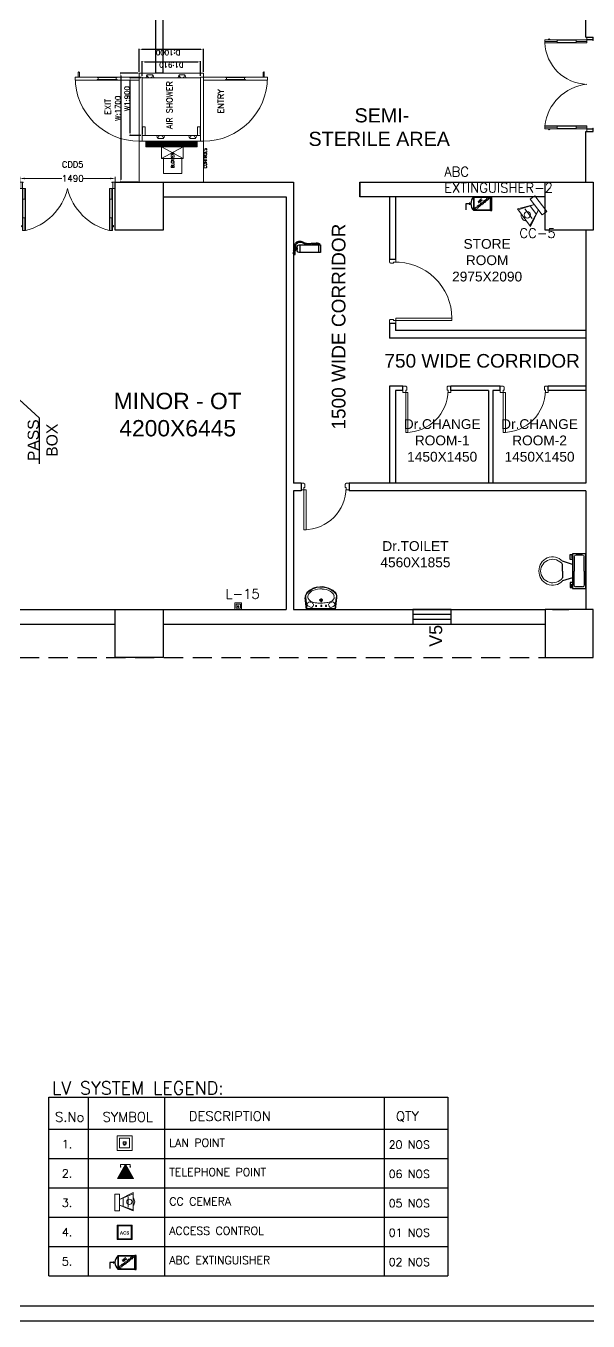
# Model space of a CAD drawing. Header units: millimetres. Extents: x 3552052 to 4144896, y -707811 to -630695.
# Drawn here: x 3821061 to 3829837, y -666235 to -646004 of the extents above; entities that cross this region are included whole.
import ezdxf
from ezdxf.enums import TextEntityAlignment as Align

# ---------------------------------------------------------------- set-up
doc = ezdxf.new("R2010")
doc.units = ezdxf.units.MM
doc.header["$LTSCALE"] = 6
doc.header["$MEASUREMENT"] = 0
doc.linetypes.add('ACAD_ISO04W100', pattern=[30, 24, -3, 0, -3])
doc.linetypes.add('HIDDEN', pattern=[0.375, 0.25, -0.125])
doc.layers.get('0').update_dxf_attribs({"linetype": 'CONTINUOUS', "lineweight": 0})
doc.layers.get('Defpoints').update_dxf_attribs({"linetype": 'CONTINUOUS', "lineweight": 0})
for name, color, linetype, lineweight in [('1200 Door', 144, 'CONTINUOUS', 0), ('AIR SHOWER', 7, 'CONTINUOUS', 0), ('axes', 40, 'ACAD_ISO04W100', 0), ('Chajja', 7, 'CONTINUOUS', 0), ('COL', 5, 'CONTINUOUS', 0), ('DIM', 7, 'CONTINUOUS', 0), ('DOOR', 44, 'CONTINUOUS', 0), ('Double Leaf Door', 4, 'CONTINUOUS', 0), ('ELE-LIGHTING WIRRING', 7, 'CONTINUOUS', 0), ('ELE-TEL POINT', 4, 'CONTINUOUS', 0), ('ELE.LAN POINT', 3, 'CONTINUOUS', 0), ('FA-FIRE TEXT', 7, 'CONTINUOUS', 0), ('JOINERY', 7, 'CONTINUOUS', 0), ('LV-ACS', 30, 'CONTINUOUS', 0), ('LV.CC CEMARA', 66, 'CONTINUOUS', 0), ('WALL', 8, 'CONTINUOUS', 0), ('WIN', 151, 'CONTINUOUS', 0), ('Window', 161, 'CONTINUOUS', 0)]:
    doc.layers.add(name, color=color, linetype=linetype, lineweight=lineweight)
doc.layers.add('dwgmodels.com', color=250, linetype='CONTINUOUS')
doc.layers.add('FIRE EXTINGUISHER', color=7, linetype='CONTINUOUS')
doc.styles.add('ARIAL', font='arial.ttf')
doc.styles.add('ROMANS', font='romans.shx')
doc.styles.get("Standard").update_dxf_attribs({"font": 'SIMPLEX'})
doc.dimstyles.new('AEPL1', dxfattribs={"dimtxt": 100, "dimasz": 75, "dimexe": 25, "dimexo": 50, "dimtad": 0, "dimdec": 0, "dimtxsty": 'ROMANS', "dimcen": 2.5, "dimclrd": 7, "dimclre": 7, "dimclrt": 7, "dimadec": 0, "dimazin": 0, "dimtfac": 1, "dimtdec": 0, "dimtmove": 0, "dimatfit": 3, "dimfxl": 1, "dimlwd": 0, "dimlwe": 0, "dimarcsym": 0})
doc.dimstyles.new('BIGDFD', dxfattribs={"dimtxt": 8, "dimasz": 4, "dimexe": 1, "dimexo": 2, "dimtad": 1, "dimlfac": 10, "dimtxsty": 'Standard', "dimcen": 2.5, "dimclrd": 5, "dimclre": 3, "dimclrt": 1, "dimadec": 0, "dimazin": 0, "dimtfac": 1, "dimtmove": 0, "dimatfit": 3, "dimfxl": 1, "dimarcsym": 0})
doc.dimstyles.new('BIGDFD$0', dxfattribs={"dimtxt": 8, "dimasz": 4, "dimexe": 1, "dimexo": 2, "dimtad": 1, "dimlfac": 10, "dimtxsty": 'Standard', "dimcen": 2.5, "dimclrd": 5, "dimclre": 3, "dimclrt": 1, "dimadec": 0, "dimazin": 0, "dimtfac": 1, "dimtmove": 0, "dimatfit": 3, "dimfxl": 1, "dimarcsym": 0})
doc.dimstyles.new('TEXT', dxfattribs={"dimscale": 0, "dimtxt": 500, "dimasz": 100, "dimexe": 75, "dimexo": 100, "dimgap": 50, "dimtad": 0, "dimdec": 0, "dimzin": 0, "dimdsep": 46, "dimtxsty": 'ARIAL', "dimblk": 'OBLIQUE', "dimcen": 0.09, "dimdle": 100, "dimclrd": 256, "dimclre": 256, "dimclrt": 6, "dimadec": 0, "dimazin": 0, "dimtfac": 1, "dimtdec": 0, "dimtofl": 0, "dimtmove": 2, "dimatfit": 3, "dimfxl": 1, "dimfrac": 2, "dimtolj": 1, "dimtzin": 0, "dimarcsym": 0})

# ---------------------------------------------------------------- blocks, each defined once
blk = doc.blocks.new('_Oblique')
at = {"color": 0, "linetype": 'ByBlock', "lineweight": -2}
blk.add_line((-0.5, -0.5), (0.5, 0.5), dxfattribs=at)
blk = doc.blocks.new('750')
at = {"layer": 'DOOR'}
for p, q in [((-50, 705), (-47.5, 705)), ((-35, 690), (-35, 692.5)), ((-50, 45), (-47.5, 45)), ((-35, 60), (-35, 57.5)), ((50, 45), (50, 80)), ((50, 80), (675, 80)), ((50, 45), (675, 45)), ((675, 45), (675, 80))]:
    blk.add_line(p, q, dxfattribs=at)
for points in [[(15, 690), (15, 705), (50, 705), (50, 750), (-50, 750), (-50, 705)], [(-35, 690), (15, 690)], [(15, 60), (15, 45), (50, 45), (50, 0), (-50, 0), (-50, 45)], [(-35, 60), (15, 60)]]:
    blk.add_lwpolyline(points, dxfattribs=at)
for centre, start, end in [((-35, 705), 180, 270), ((-35, 45), 90, 180)]:
    blk.add_arc(centre, 12.5, start, end, dxfattribs=at)
at = {"layer": 'DOOR', "color": 145}
blk.add_arc((15, 45), 660, 0, 90, dxfattribs=at)
blk = doc.blocks.new('*D878')
at = {"layer": 'Defpoints', "color": 0, "linetype": 'ByBlock', "transparency": 16777216}
for p in [(3913089, -691291), (3914579, -691119), (3914579, -691291)]:
    blk.add_point(p, dxfattribs=at)
at = {"layer": 'DIM', "color": 7, "linetype": 'ByBlock', "lineweight": 0, "transparency": 16777216}
for p, q in [((3913089, -691241), (3913089, -691094)), ((3914579, -691241), (3914579, -691094)), ((3913164, -691119), (3913746, -691119)), ((3914504, -691119), (3914085, -691119))]:
    blk.add_line(p, q, dxfattribs=at)
at = {"layer": 'DIM', "color": 7, "linetype": 'ByBlock', "transparency": 16777216}
for points in [[(3913164, -691107), (3913164, -691132), (3913089, -691119)], [(3914504, -691107), (3914504, -691132), (3914579, -691119)]]:
    blk.add_solid(points, dxfattribs=at)
at = {"layer": 'DIM', "color": 7, "linetype": 'ByBlock', "lineweight": -3, "transparency": 16777216, "insert": (3913916, -691119), "char_height": 100, "attachment_point": 5, "style": 'ROMANS'}
blk.add_mtext('1490', dxfattribs=at)
blk = doc.blocks.new('1500x2100x100 DD')
at = {"layer": 'Double Leaf Door'}
for points in [[(49, 264), (54, 264), (54, 560), (49, 560)], [(93, 560), (88, 560), (88, 264), (93, 264)], [(1407, 560), (1412, 560), (1412, 264), (1407, 264)], [(1451, 264), (1446, 264), (1446, 560), (1451, 560)]]:
    blk.add_hatch(color=6, dxfattribs=at).paths.add_polyline_path(points)
at = {"layer": 'Double Leaf Door', "color": 8}
for p, q in [((35, 697), (35, 679)), ((49, 699), (37, 699)), ((37, 677), (49, 677)), ((49, 100), (49, 754)), ((49, 754), (93, 754)), ((49, 699), (49, 677)), ((71, 560), (71, 754)), ((93, 754), (93, 100)), ((1451, 754), (1407, 754)), ((1407, 754), (1407, 100)), ((1429, 560), (1429, 754)), ((1451, 100), (1451, 754)), ((1451, 699), (1463, 699)), ((1451, 699), (1451, 677)), ((1463, 677), (1451, 677)), ((1465, 697), (1465, 679)), ((71, 100), (71, 264)), ((1429, 100), (1429, 264)), ((5, 100), (5, 0)), ((45, 100), (5, 100)), ((5, 0), (45, 0)), ((7, 98), (7, 2)), ((43, 98), (7, 98)), ((7, 2), (45, 2)), ((43, 3), (43, 98)), ((55, 3), (43, 3)), ((45, 5), (45, 100)), ((57, 5), (45, 5)), ((45, 2), (55, 2)), ((45, 0), (57, 0)), ((93, 100), (49, 100)), ((55, 2), (55, 3)), ((57, 0), (57, 5)), ((1407, 100), (1451, 100)), ((1443, 0), (1443, 5)), ((1443, 5), (1455, 5)), ((1455, 0), (1443, 0)), ((1445, 2), (1445, 3)), ((1445, 3), (1457, 3)), ((1455, 2), (1445, 2)), ((1455, 5), (1455, 100)), ((1455, 100), (1495, 100)), ((1493, 2), (1455, 2)), ((1495, 0), (1455, 0)), ((1457, 3), (1457, 98)), ((1457, 98), (1493, 98)), ((1493, 98), (1493, 2)), ((1495, 100), (1495, 0))]:
    blk.add_line(p, q, dxfattribs=at)
at = {"layer": 'Double Leaf Door', "color": 6}
for p, q in [((93, 560), (49, 560)), ((49, 560), (49, 264)), ((54, 264), (54, 560)), ((88, 264), (88, 560)), ((93, 264), (93, 560)), ((1407, 264), (1407, 560)), ((1407, 560), (1451, 560)), ((1412, 264), (1412, 560)), ((1446, 264), (1446, 560)), ((1451, 560), (1451, 264)), ((49, 264), (93, 264)), ((1451, 264), (1407, 264))]:
    blk.add_line(p, q, dxfattribs=at)
at = {"layer": 'Double Leaf Door', "color": 6, "ltscale": 100}
for p, q in [((88, 560), (88, 264)), ((1412, 560), (1412, 264))]:
    blk.add_line(p, q, dxfattribs=at)
at = {"layer": 'Double Leaf Door', "color": 6}
for points in [[(49, 560), (49, 264), (54, 264), (54, 560), (49, 560)], [(93, 560), (93, 264), (88, 264), (88, 560), (93, 560)], [(1407, 560), (1407, 264), (1412, 264), (1412, 560), (1407, 560)], [(1451, 560), (1451, 264), (1446, 264), (1446, 560), (1451, 560)]]:
    blk.add_lwpolyline(points, dxfattribs=at)
at = {"layer": 'Double Leaf Door', "ltscale": 5000}
for points in [[(49, 560), (49, 264), (54, 264), (54, 560), (49, 560)], [(1451, 560), (1451, 264), (1446, 264), (1446, 560), (1451, 560)]]:
    blk.add_lwpolyline(points, dxfattribs=at)
at = {"layer": 'Double Leaf Door', "color": 8}
for centre, radius, start, end in [((35, 688), 3.72, 90, 270), ((37, 697), 1.98, 90, 180), ((37, 679), 1.98, 180, 270), ((-111, -108), 886, 13.5745, 76.6836), ((1611, -108), 886, 103.3164, 166.4255), ((1463, 697), 1.98, 0, 90), ((1463, 679), 1.98, 270, 0), ((1465, 688), 3.72, 270, 90)]:
    blk.add_arc(centre, radius, start, end, dxfattribs=at)
blk = doc.blocks.new('1800x80')
at = {"layer": 'Double Leaf Door'}
for points in [[(101770, -25418), (101775, -25418), (101775, -25121), (101770, -25121)], [(101814, -25121), (101809, -25121), (101809, -25418), (101814, -25418)], [(103113, -25121), (103118, -25121), (103118, -25418), (103113, -25418)], [(103157, -25418), (103152, -25418), (103152, -25121), (103157, -25121)]]:
    blk.add_hatch(color=6, dxfattribs=at).paths.add_polyline_path(points)
at = {"layer": 'Double Leaf Door', "color": 8}
for p, q in [((101756, -24985), (101756, -25003)), ((101770, -24983), (101758, -24983)), ((101758, -25005), (101770, -25005)), ((101770, -25582), (101770, -24928)), ((101770, -24928), (101814, -24928)), ((101770, -24983), (101770, -25005)), ((101792, -25121), (101792, -24928)), ((101814, -24928), (101814, -25582)), ((103157, -24928), (103113, -24928)), ((103113, -24928), (103113, -25582)), ((103135, -25121), (103135, -24928)), ((103157, -25582), (103157, -24928)), ((103157, -24983), (103169, -24983)), ((103157, -24983), (103157, -25005)), ((103169, -25005), (103157, -25005)), ((103171, -24985), (103171, -25003)), ((101792, -25582), (101792, -25418)), ((103135, -25582), (103135, -25418)), ((101726, -25582), (101726, -25682)), ((101766, -25582), (101726, -25582)), ((101726, -25682), (101766, -25682)), ((101728, -25584), (101728, -25680)), ((101764, -25584), (101728, -25584)), ((101728, -25680), (101766, -25680)), ((101764, -25679), (101764, -25584)), ((101776, -25679), (101764, -25679)), ((101766, -25677), (101766, -25582)), ((101778, -25677), (101766, -25677)), ((101766, -25680), (101776, -25680)), ((101766, -25682), (101778, -25682)), ((101814, -25582), (101770, -25582)), ((101776, -25680), (101776, -25679)), ((101778, -25682), (101778, -25677)), ((103113, -25582), (103157, -25582)), ((103149, -25682), (103149, -25677)), ((103149, -25677), (103161, -25677)), ((103161, -25682), (103149, -25682)), ((103151, -25680), (103151, -25679)), ((103151, -25679), (103163, -25679)), ((103161, -25680), (103151, -25680)), ((103161, -25677), (103161, -25582)), ((103161, -25582), (103201, -25582)), ((103199, -25680), (103161, -25680)), ((103201, -25682), (103161, -25682)), ((103163, -25679), (103163, -25584)), ((103163, -25584), (103199, -25584)), ((103199, -25584), (103199, -25680)), ((103201, -25582), (103201, -25682))]:
    blk.add_line(p, q, dxfattribs=at)
at = {"layer": 'Double Leaf Door', "color": 6}
for p, q in [((101814, -25121), (101770, -25121)), ((101770, -25121), (101770, -25418)), ((101775, -25418), (101775, -25121)), ((101809, -25418), (101809, -25121)), ((101814, -25418), (101814, -25121)), ((103113, -25418), (103113, -25121)), ((103113, -25121), (103157, -25121)), ((103118, -25418), (103118, -25121)), ((103152, -25418), (103152, -25121)), ((103157, -25121), (103157, -25418)), ((101770, -25418), (101814, -25418)), ((103157, -25418), (103113, -25418))]:
    blk.add_line(p, q, dxfattribs=at)
at = {"layer": 'Double Leaf Door', "color": 6, "ltscale": 100}
for p, q in [((101809, -25121), (101809, -25418)), ((103118, -25121), (103118, -25418))]:
    blk.add_line(p, q, dxfattribs=at)
at = {"layer": 'Double Leaf Door', "color": 6}
for points in [[(101770, -25121), (101770, -25418), (101775, -25418), (101775, -25121), (101770, -25121)], [(101814, -25121), (101814, -25418), (101809, -25418), (101809, -25121), (101814, -25121)], [(103113, -25121), (103113, -25418), (103118, -25418), (103118, -25121), (103113, -25121)], [(103157, -25121), (103157, -25418), (103152, -25418), (103152, -25121), (103157, -25121)]]:
    blk.add_lwpolyline(points, dxfattribs=at)
at = {"layer": 'Double Leaf Door', "ltscale": 5000}
for points in [[(101770, -25121), (101770, -25418), (101775, -25418), (101775, -25121), (101770, -25121)], [(103157, -25121), (103157, -25418), (103152, -25418), (103152, -25121), (103157, -25121)]]:
    blk.add_lwpolyline(points, dxfattribs=at)
at = {"layer": 'Double Leaf Door', "color": 8}
for centre, radius, start, end in [((101756, -24994), 3.72, 90, 270), ((101758, -24985), 1.98, 90, 180), ((101758, -25003), 1.98, 180, 270), ((101732, -25659), 736, 6.0142, 83.5863), ((103143, -25607), 680, 92.5046, 177.8949), ((103169, -24985), 1.98, 0, 90), ((103169, -25003), 1.98, 270, 0), ((103171, -24994), 3.72, 270, 90)]:
    blk.add_arc(centre, radius, start, end, dxfattribs=at)
blk = doc.blocks.new('*D19')
at = {"color": 3, "lineweight": -2, "transparency": 16777216}
for p, q in [((72.8, 197.7), (72.8, 215.6)), ((162.8, 197.7), (162.8, 215.6))]:
    blk.add_line(p, q, dxfattribs=at)
at = {"color": 5, "lineweight": -2, "transparency": 16777216}
blk.add_line((76.8, 214.6), (158.8, 214.6), dxfattribs=at)
at = {"color": 5, "transparency": 16777216}
for points in [[(76.8, 215.3), (76.8, 214), (72.8, 214.6)], [(158.8, 214), (158.8, 215.3), (162.8, 214.6)]]:
    blk.add_solid(points, dxfattribs=at)
at = {"layer": 'Defpoints', "color": 0, "transparency": 16777216}
for p in [(162.8, 214.6), (72.8, 195.7), (162.8, 195.7)]:
    blk.add_point(p, dxfattribs=at)
at = {"color": 1, "transparency": 16777216, "insert": (130.4, 219.4), "char_height": 8, "attachment_point": 5}
blk.add_mtext('W1:900', dxfattribs=at)
blk = doc.blocks.new('*D20')
at = {"color": 3, "lineweight": -2, "transparency": 16777216}
for p, q in [((0, 202.2), (0, 230.1)), ((170, 202.2), (170, 230.1))]:
    blk.add_line(p, q, dxfattribs=at)
at = {"color": 5, "lineweight": -2, "transparency": 16777216}
blk.add_line((166, 229.1), (4, 229.1), dxfattribs=at)
at = {"color": 5, "transparency": 16777216}
for points in [[(4, 229.7), (4, 228.4), (0, 229.1)], [(166, 228.4), (166, 229.7), (170, 229.1)]]:
    blk.add_solid(points, dxfattribs=at)
at = {"layer": 'Defpoints', "color": 0, "transparency": 16777216}
for p in [(0, 229.1), (0, 200.2), (170, 200.2)]:
    blk.add_point(p, dxfattribs=at)
at = {"color": 1, "transparency": 16777216, "insert": (115.3, 233.8), "char_height": 8, "attachment_point": 5}
blk.add_mtext('W:1700', dxfattribs=at)
blk = doc.blocks.new('nolllw new')
for p, q in [((-139, 14), (-138, 15)), ((-124, 16), (-137, 16)), ((-123, 15), (-107, -15)), ((-113, 14), (-3, 14)), ((8, 15), (-8, -15)), ((9, 16), (22, 16)), ((23, 14), (23, 16)), ((23, 14), (23, 15)), ((-100, -16), (-106, -16)), ((-15, -16), (-9, -16))]:
    blk.add_line(p, q)
at = {"color": 19}
for p, q in [((-124, 16), (-58, 16)), ((9, 16), (-58, 16)), ((-100, -34), (-15, -34))]:
    blk.add_line(p, q, dxfattribs=at)
at = {"color": 1}
for p, q in [((-75, 15), (-75, 11)), ((-41, 15), (-41, 11)), ((-100, -27), (-100, -34)), ((-15, -27), (-15, -34))]:
    blk.add_line(p, q, dxfattribs=at)
at = {"color": 3}
for p, q in [((-113, -5), (-113, -13)), ((-110, -16), (-110, -16)), ((-109, -17), (-101, -34)), ((-100, -34), (-100, -34)), ((-15, -34), (-15, -34)), ((-7, -17), (-14, -34)), ((-6, -16), (-5, -16)), ((-2, -5), (-2, -13))]:
    blk.add_line(p, q, dxfattribs=at)
for centre, radius, start, end in [((-137, 15), 1, 90, 159.381), ((-124, 15), 1, 27.8597, 90), ((9, 15), 1, 90, 152.1403), ((22, 15), 1, 20.619, 90), ((-106, -15), 1, 207.8597, 270), ((-100, -15), 1, 270, 343.3261), ((-61, -27), 40.2, 161.5212, 163.3261), ((-54, -27), 40.2, 16.6739, 18.4788), ((-15, -15), 1, 196.6739, 270), ((-9, -15), 1, 270, 332.1403)]:
    blk.add_arc(centre, radius, start, end)
at = {"color": 1}
for centre, radius, start, end in [((-61, -27), 39.2, 111.5891, 180), ((-74, 15), 0.396, 106.6984, 167.5275), ((-76, 11), 1, 291.5891, 0), ((-41, 15), 0.396, 12.4725, 73.3016), ((-40, 11), 1, 180, 248.4109), ((-54, -27), 39.2, 0, 68.4109)]:
    blk.add_arc(centre, radius, start, end, dxfattribs=at)
at = {"color": 3}
for centre, radius, start, end in [((-110, -13), 3, 180, 270), ((-110, -17), 1, 24.7129, 90), ((-100, -34), 0.5, 204.7129, 270), ((-15, -34), 0.5, 270, 335.2871), ((-6, -17), 1, 90, 155.2871), ((-5, -13), 3, 270, 0)]:
    blk.add_arc(centre, radius, start, end, dxfattribs=at)
blk = doc.blocks.new('*D22')
at = {"layer": 'AIR SHOWER', "color": 3, "lineweight": -2, "transparency": 16777216}
for p, q in [((172, 200.2), (208, 200.2)), ((172, 100.2), (208, 100.2))]:
    blk.add_line(p, q, dxfattribs=at)
at = {"layer": 'AIR SHOWER', "color": 5, "lineweight": -2, "transparency": 16777216}
blk.add_line((207, 104.2), (207, 196.2), dxfattribs=at)
at = {"layer": 'AIR SHOWER', "color": 5, "transparency": 16777216}
for points in [[(207.7, 196.2), (206.4, 196.2), (207, 200.2)], [(206.4, 104.2), (207.7, 104.2), (207, 100.2)]]:
    blk.add_solid(points, dxfattribs=at)
at = {"layer": 'Defpoints', "color": 0, "transparency": 16777216}
for p in [(170, 200.2), (207, 200.2), (170, 100.2)]:
    blk.add_point(p, dxfattribs=at)
at = {"layer": 'AIR SHOWER', "color": 1, "transparency": 16777216, "insert": (202.3, 155.3), "char_height": 8, "attachment_point": 5, "rotation": 90}
blk.add_mtext('D:1000', dxfattribs=at)
blk = doc.blocks.new('*D23')
at = {"layer": 'AIR SHOWER', "color": 3, "lineweight": -2, "transparency": 16777216}
for p, q in [((166, 195.7), (188.8, 195.7)), ((166, 104.7), (188.8, 104.7))]:
    blk.add_line(p, q, dxfattribs=at)
at = {"layer": 'AIR SHOWER', "color": 5, "lineweight": -2, "transparency": 16777216}
blk.add_line((187.8, 191.7), (187.8, 108.7), dxfattribs=at)
at = {"layer": 'AIR SHOWER', "color": 5, "transparency": 16777216}
for points in [[(188.5, 191.7), (187.2, 191.7), (187.8, 195.7)], [(187.2, 108.7), (188.5, 108.7), (187.8, 104.7)]]:
    blk.add_solid(points, dxfattribs=at)
at = {"layer": 'Defpoints', "color": 0, "transparency": 16777216}
for p in [(164, 195.7), (164, 104.7), (187.8, 104.7)]:
    blk.add_point(p, dxfattribs=at)
at = {"layer": 'AIR SHOWER', "color": 1, "transparency": 16777216, "insert": (183.1, 150.2), "char_height": 8, "attachment_point": 5, "rotation": 90}
blk.add_mtext('D1:910', dxfattribs=at)
blk = doc.blocks.new('A$C19B8274B')
at = {"layer": 'DOOR'}
for p, q in [((-45, 925), (-80, 925)), ((-80, 50), (-80, 925)), ((-45, 50), (-45, 925)), ((-45, 50), (-80, 50)), ((-955, -50), (-955, -47.5)), ((-940, -35), (-942.5, -35)), ((-60, -35), (-57.5, -35)), ((-45, -50), (-45, -47.5))]:
    blk.add_line(p, q, dxfattribs=at)
for points in [[(-940, 15), (-955, 15), (-955, 50), (-1000, 50), (-1000, -50), (-955, -50)], [(-940, -35), (-940, 15)], [(-60, 15), (-45, 15), (-45, 50), (0, 50), (0, -50), (-45, -50)], [(-60, -35), (-60, 15)]]:
    blk.add_lwpolyline(points, dxfattribs=at)
at = {"layer": 'DOOR', "color": 145}
blk.add_arc((-80, 50), 875, 90, 182.29244, dxfattribs=at)
at = {"layer": 'DOOR'}
for centre, start, end in [((-955, -35), 270, 0), ((-45, -35), 180, 270)]:
    blk.add_arc(centre, 12.5, start, end, dxfattribs=at)
blk = doc.blocks.new('rhej')
at = {"color": 8, "lineweight": 25}
for p, q in [((272, 189), (272, 266)), ((272, 266), (298, 266)), ((298, 266), (298, 215)), ((298, 215), (310, 215)), ((310, 279), (310, -264)), ((517, 279), (310, 279)), ((336, 228), (336, 8)), ((466, 254), (362, 254)), ((491, 8), (491, 228)), ((517, 8), (517, 279)), ((310, 111), (155, 163)), ((155, 8), (155, 111)), ((155, 8), (155, -96)), ((310, 189), (272, 189)), ((336, -212), (336, 8)), ((491, 8), (491, -212)), ((517, -264), (517, 8)), ((310, -96), (155, -147)), ((272, -173), (272, -251)), ((310, -173), (272, -173)), ((298, -251), (298, -199)), ((298, -199), (310, -199)), ((272, -251), (298, -251)), ((310, -264), (517, -264)), ((466, -238), (362, -238))]:
    blk.add_line(p, q, dxfattribs=at)
at = {"color": 8, "extrusion": (0, 0, -1)}
for centre, major_axis, start_param, end_param in [((0, 16), (151, -151), 2.319632, 4.738539), ((1, 2), (-134, -134), 0.814663, 3.31238), ((359, 231), (-16.2, -16.2), 0.643501, 2.498091), ((469, 231), (16.2, -16.2), 3.785094, 5.639684), ((0, 0), (-151, -151), 4.686239, 7.105146), ((1, 13), (-134, -134), 4.541602, 7.039318), ((359, -215), (-16.2, -16.2), -0.927295, 0.927295), ((469, -215), (16.2, -16.2), 5.35589, 7.21048)]:
    blk.add_ellipse(centre, major_axis=major_axis, ratio=1, start_param=start_param, end_param=end_param, dxfattribs=at)
blk = doc.blocks.new('u46')
at = {"color": 8, "lineweight": 25}
for p, q in [((-10, 228), (175, 249)), ((-10, 220), (181, 242)), ((-1, -209), (1, 209)), ((57, 81), (29, 81)), ((62, 2), (29, 2)), ((44, 93), (44, 67)), ((44, 14), (44, -13)), ((163, 3), (102, 3)), ((133, -27), (133, 33)), ((62, -73), (29, -73)), ((44, -61), (44, -87)), ((-10, -216), (181, -238)), ((-10, -224), (175, -245))]:
    blk.add_line(p, q, dxfattribs=at)
at = {"color": 8, "extrusion": (0, 0, -1)}
for centre, major_axis, start_param, end_param in [((145, 128), (1, 126), -1.238036, -0.892193), ((66, 199), (0, 20.7), -1.101507, 0.481509), ((57, 163), (-0.3, 56.9), 0.324902, 0.965135), ((208, 103), (0, 110), -1.431017, -0.436146), ((190, 138), (0, 70.9), -0.405199, 0.56573), ((188, 150), (0, 99.5), -0.132539, 0.848731), ((186, 148), (0.1, 94.4), -0.049658, 0.838116), ((57, 20), (0, 275), 0.806541, 1.180915), ((50, 14), (0, 294), 0.809856, 1.41441), ((56, 154), (0, 34), 4.33982, 5.202657), ((65, 170), (0.3, 49.2), 3.359735, 4.09512), ((44, 81), (0.02, 6.43), 3.139035, 9.42222), ((44, 2), (0.08, 6.43), 3.12883, 9.412015), ((62, 153), (0, 31.9), 2.620328, 3.422401), ((104, 118), (-0.2, 26.8), -1.278641, -0.487266), ((820, -1), (0, 732), -1.56667, -1.474079), ((888, 37), (1, 801), 4.558159, 4.668067), ((96, 136), (0, 7.39), -0.727724, 1.373337), ((387, 48), (0, 296), -1.495794, -1.328336), ((110, 167), (-6.08, 6.08), 4.867594, 6.265028), ((110, 165), (5.47, 5.47), 2.097053, 3.541809), ((90, 185), (0, 17.9), 0.880684, 2.260744), ((133, 3), (0, 21.6), 3.141254, 9.424439), ((133, 3), (-0.1, 15.5), 3.145308, 9.428493), ((133, 3), (0, 10.9), 3.142047372431534, 9.42523267961112), ((154, 79), (0, 140), 0.557563, 1.193786), ((13, 7), (0, 298), 1.141495, 1.637774), ((35, 3), (0, 303), 1.155365, 1.952189), ((72, -2), (0, 274), 1.346594, 1.865175), ((56, -148), (0, 34), 4.222121, 5.084958), ((65, -164), (0.1, 49.2), -0.960797, -0.225412), ((145, -122), (0, 126), 4.027191, 4.373034), ((44, -73), (0.02, 6.43), 3.139035, 9.42222), ((66, -193), (0, 20.7), 2.661884, 4.2449), ((62, -147), (-0.1, 31.9), -0.276767, 0.525307), ((57, -157), (0.3, 56.9), 2.176458, 2.816691), ((104, -111), (0.2, 26.8), 3.628858, 4.420234), ((97, -128), (-0.03, 8.55), 1.455188, 3.796569), ((263, -74), (0, 167), 4.181112, 4.641559), ((110, -161), (-6.08, 6.08), 4.730546, 6.12798), ((111, -159), (6.17, 6.17), 4.354779, 6.027124), ((90, -178), (0, 17.9), 0.880848, 2.260908), ((193, -126), (0, 80.1), 3.554495, 4.299548), ((181, -107), (0, 94.7), 2.890537, 3.362984), ((163, -80), (0, 126), 2.054055, 2.802751), ((172, -117), (0, 123), 2.127435, 2.640092), ((56, -13), (0, 287), 1.808981, 2.322804), ((62, -11), (0, 247), 1.579809, 2.112792), ((124, -52), (0, 200), 1.868215, 2.281789), ((185, -162), (-0.1, 83.2), 2.850118, 3.264751), ((188, -160), (0, 78.1), 2.562376, 3.231693), ((187, -138), (0, 106), 2.310552, 2.942572)]:
    blk.add_ellipse(centre, major_axis=major_axis, ratio=1, start_param=start_param, end_param=end_param, dxfattribs=at)
blk = doc.blocks.new('Voice')
at = {"layer": 'ELE.LAN POINT', "color": 6}
for points in [[(0, -32), (128, -32), (128, 92), (0, 92)], [(22, -10), (106, -10), (106, 70), (22, 70)], [(77, 21), (70, 21), (70, 12), (58, 12), (58, 21), (51, 21), (51, 39), (77, 39)], [(76, 23), (68, 23), (68, 13), (59, 13), (59, 23), (52, 23), (52, 37), (76, 37)]]:
    blk.add_lwpolyline(points, close=True, dxfattribs=at)
blk = doc.blocks.new('CC CEMARA')
at = {"layer": 'LV.CC CEMARA', "linetype": 'ByBlock'}
for p, q in [((94, -242), (19, -67)), ((19, -67), (104, -231)), ((47, -104), (105, -35)), ((240, -67), (65, -12)), ((232, -76), (65, -12)), ((81, -159), (163, -62)), ((94, -242), (240, -67))]:
    blk.add_line(p, q, dxfattribs=at)
blk.add_lwpolyline([(111, 43), (66, 80), (-66, -80), (-22, -117)], close=True, dxfattribs=at)
blk.add_circle((133, -123), 32.9, dxfattribs=at)
blk.add_arc((132, -124), 66.7, 275.3702, 5.5412, dxfattribs=at)
blk = doc.blocks.new('FIRE EXTINGUISHER')
at = {"layer": 'FIRE EXTINGUISHER', "color": 1, "ltscale": 0.1}
for p, q in [((-0.112, 1.728), (-0.548, 1.728)), ((-0.112, 1.481), (-0.112, 1.728)), ((-0.112, 1.365), (-0.112, 1.423))]:
    blk.add_line(p, q, dxfattribs=at)
for points in [[(0.372, 1.149), (0.372, -0.029), (-0.597, -0.029), (-0.597, 1.149)], [(0.35, 1.127), (0.35, -0.007), (-0.575, -0.007), (-0.575, 1.127)], [(-0.084, 1.481), (-0.141, 1.481), (-0.141, 1.423), (-0.084, 1.423)], [(-0.597, -0.124), (0.372, -0.124), (0.372, -0.029), (-0.597, -0.029)], [(-0.575, -0.102), (0.35, -0.102), (0.35, -0.052), (-0.575, -0.052)]]:
    blk.add_lwpolyline(points, close=True, dxfattribs=at)
blk.add_arc((-0.112, 0.712), 0.653, 42.04343, 137.91207, dxfattribs=at)
at = {"layer": 'FIRE EXTINGUISHER', "color": 1, "ltscale": 0.1, "insert": (-0.146, 0.52, -243.239), "char_height": 0.139, "width": 0.31903, "attachment_point": 8, "rotation": 308.63605}
blk.add_mtext('ABC EXTINGUISHER', dxfattribs=at)
blk = doc.blocks.new('tel')
at = {"layer": 'ELE-TEL POINT', "ltscale": 30}
h = blk.add_hatch(dxfattribs=at)
h.set_pattern_fill('ANSI31', color=4, scale=19.025387, style=0)
h.set_pattern_definition([(45, (-98.626, 0.184), (-42.7132, 42.7132), [])])
h.paths.add_polyline_path([(-99, 0), (840, 1654), (1778, -3)])
at = {"layer": 'ELE-TEL POINT', "color": 4, "ltscale": 30}
for p, q in [((-99, 0), (840, 1654)), ((840, 1654), (1778, -3)), ((1778, -3), (-99, 0))]:
    blk.add_line(p, q, dxfattribs=at)
at = {"layer": 'ELE-TEL POINT', "color": 4, "ltscale": 12}
for p, q in [((276, 1648), (275, 1398)), ((1404, 1646), (1403, 1396))]:
    blk.add_line(p, q, dxfattribs=at)
at = {"layer": 'ELE-TEL POINT', "color": 4, "linetype": 'Continuous', "ltscale": 12}
blk.add_line((276, 1648), (1404, 1646), dxfattribs=at)
at = {"layer": 'ELE-TEL POINT', "color": 4, "ltscale": 30, "const_width": 95.1}
for points in [[(227, 1363, 1), (323, 1363, 1)], [(1355, 1361, 1), (1451, 1361, 1)]]:
    blk.add_lwpolyline(points, format="xyb", close=True, dxfattribs=at)
blk = doc.blocks.new('ACS')
at = {"layer": 'LV-ACS'}
for points in [[(-346, 0), (346, 0), (346, -681), (-346, -681)], [(-306, -40), (306, -40), (306, -641), (-306, -641)]]:
    blk.add_lwpolyline(points, close=True, dxfattribs=at)
at = {"layer": 'LV-ACS', "color": 0, "insert": (-224, -295), "char_height": 150, "width": 1536.56, "attachment_point": 1}
blk.add_mtext('{\\fArial|b1|i0|c0|p34;ACS}', dxfattribs=at)
blk = doc.blocks.new('Fire Extinguisher_side_dwgmodels.com')
at = {"color": 0}
for p, q in [((-15, 419), (73, 426)), ((-15, 419), (-14, 403)), ((-13, 405), (-14, 411)), ((-10, 407), (11, 406)), ((-9, 405), (-10, 407)), ((-10, 405), (11, 404)), ((11, 408), (10, 408)), ((10, 408), (11, 408)), ((11, 406), (16, 406)), ((18, 411), (18, 408)), ((18, 410), (38, 409)), ((20, 414), (36, 416)), ((36, 416), (77, 422)), ((-60, 326), (60, 326)), ((-35, 403), (-24, 403)), ((-35, 403), (-35, 387)), ((-35, 401), (-24, 401)), ((-35, 400), (-24, 400)), ((-35, 391), (-24, 391)), ((-35, 390), (-24, 390)), ((-35, 387), (-24, 387)), ((-19, 401), (-14, 401)), ((-19, 401), (-19, 389)), ((-19, 389), (-14, 389)), ((-16, 384), (16, 384)), ((-16, 384), (-16, 368)), ((-15, 387), (15, 387)), ((-15, 386), (-15, 384)), ((-15, 386), (15, 386)), ((12, 403), (-14, 403)), ((-14, 387), (-14, 403)), ((-3, 397), (-5, 398)), ((3, 397), (5, 398)), ((12, 404), (37, 403)), ((14, 403), (12, 403)), ((14, 400), (14, 403)), ((14, 387), (14, 399)), ((15, 386), (15, 384)), ((16, 384), (16, 368)), ((-83, 27), (-83, 28)), ((-69, 28), (-83, 28)), ((-83, 27), (-69, 27)), ((-82, 27), (-82, 16)), ((-82, 18), (-70, 18)), ((-70, 16), (-82, 16)), ((-70, 27), (-70, 16)), ((-69, 27), (-69, 28)), ((-60, 30), (60, 30))]:
    blk.add_line(p, q, dxfattribs=at)
for points in [[(38, 403), (84, 402, -0.246805), (95, 396, 0.43613), (98, 396, 0.479518), (90, 406), (39, 409)], [(-35, 402), (-38, 402), (-43, 403, 0.221592), (-86, 392, 0.368254), (-108, 279, -0.110132), (-83, 196, -0.031281), (-83, 144, 1.053637)], [(-35, 389), (-38, 389), (-48, 388, 0.176974), (-76, 380, 0.368254), (-94, 287, -0.110132), (-67, 197, -0.030795), (-67, 144, -0.030795)], [(-16, 368, 0.097205), (-47, 355, 0.239427), (-60, 336), (-60, 144)], [(-60, 124), (-60, 3, 0.224832), (-57, 0), (57, 0, 0.224832), (60, 3), (60, 336, 0.239427), (47, 355, 0.097205), (16, 368)], [(1, 391), (0, 400, 0.921151), (0, 400), (-1, 391)], [(-58, 144), (-86, 144, 0.414214), (-88, 142), (-88, 126, 0.414214), (-86, 124), (-58, 124)], [(-69, 28, 0.414214), (-66, 31), (-66, 50), (-86, 50), (-86, 31, 0.414214), (-83, 28)]]:
    blk.add_lwpolyline(points, format="xyb", dxfattribs=at)
blk.add_lwpolyline([(-58, 144), (-58, 124)], dxfattribs=at)
for centre, radius in [((-11, 405), 0.818), ((0, 395), 8), ((0, 395), 7.35)]:
    blk.add_circle(centre, radius, dxfattribs=at)
for centre, radius, start, end in [((-11, 405), 1.96, 184.1612, 4.1612), ((10, 408), 0.343, 90, 270), ((25, 408), 14, 181.0255, 178.2204), ((25, 408), 13.6, 181.0585, 178.1631), ((11, 408), 0.343, 270, 90), ((16, 408), 2.4, 266.9201, 4.1612), ((21, 411), 2.4, 97.9905, 184.1612), ((73, 422), 4, 4.1612, 94.1612), ((-24, 396), 7.45, 50.2127, 88.8117), ((-24, 403), 1.98, 271.9881, 358.9526), ((-26, 395), 5.13, 297.4534, 62.5466), ((-24, 388), 1.98, 1.0474, 88.0119), ((-24, 395), 7.45, 271.1883, 309.7873), ((-15, 386), 0.8, 90, 270), ((0, 395), 5.65, 31.9163, 148.0837), ((0, 395), 3.41, 97.2416, 148.0837), ((0, 390), 1.22, 124.6063, 55.8009), ((0, 395), 3.41, 31.9163, 83.9526), ((15, 386), 0.8, 270, 90), ((-2952, 155), 2870, 357.8899, 359.3758), ((-2950, 155), 2884, 357.9004, 359.3789)]:
    blk.add_arc(centre, radius, start, end, dxfattribs=at)
blk.add_ellipse((0, 368), major_axis=(-16, 0), ratio=0.208077, start_param=0, end_param=3.141593, dxfattribs=at)
blk = doc.blocks.new('AIR SHOWER')
at = {"layer": 'AIR SHOWER'}
h = blk.add_hatch(dxfattribs=at)
h.set_pattern_fill('ANSI37', color=256, scale=0.24, angle=180, style=0)
h.set_pattern_definition([(45, (-36516.70436, 5170.6153), (-0.538815367, 0.538815367), []), (135, (-36516.70436, 5170.6153), (-0.538815367, -0.538815367), [])])
h.paths.add_polyline_path([(63.7649, 110.1138), (54.9235, 110.1138), (54.9235, 189.8012), (63.7649, 189.8012)])
h = blk.add_hatch(dxfattribs=at)
h.set_pattern_fill('ANSI37', color=256, scale=0.24, angle=180, style=0)
h.set_pattern_definition([(45, (-52704.6564, 3586.6221), (-0.538815367, 0.538815367), []), (135, (-52704.6564, 3586.6221), (-0.538815367, -0.538815367), [])])
h.paths.add_polyline_path([(54.9235, 189.5272), (63.7649, 189.5272), (63.7649, 182.3028), (54.9235, 182.3028)])
for p, q in [((159.5, 200.2351), (159.5, 300.4701)), ((164, 300.4701), (159.5, 300.4701)), ((164, 300.4701), (164, 200.2351)), ((171.05, 295.4201), (164, 295.4201)), ((171.05, 293.5201), (164, 293.5201)), ((159.5, 265.8021), (160.1, 265.8021)), ((160.1, 234.8021), (160.1, 265.8021)), ((160.1, 264.3021), (163.4, 264.3021)), ((163.4, 265.8021), (163.4, 234.8021)), ((163.4, 265.8021), (164, 265.8021)), ((159.5, 234.8021), (160.1, 234.8021)), ((160.1, 236.3021), (163.4, 236.3021)), ((163.4, 234.8021), (164, 234.8021)), ((0, 100.2351), (0, 200.2351)), ((0, 200.2351), (170, 200.2351)), ((63.7649, 200.2351), (63.7649, 195.7351)), ((63.7649, 100.2351), (63.7649, 200.2351)), ((63.7649, 195.7351), (164, 195.7351)), ((72.7649, 195.7351), (164, 195.7351)), ((72.7649, 195.7351), (72.7649, 104.7351)), ((162.7649, 195.7351), (162.7649, 104.7351)), ((162.7649, 195.7351), (162.7649, 104.7351)), ((164, 200.2351), (164, 195.7351)), ((170, 100.2351), (170, 200.2351)), ((170, 100.2351), (170, 200.2351)), ((54.9235, 165.7555), (36.841, 131.8309)), ((54.9235, 131.8309), (36.841, 165.7555)), ((63.7649, 104.7351), (164, 104.7351)), ((63.7649, 104.7351), (63.7649, 100.2351)), ((164, 100.2351), (164, 104.7351)), ((0, 100.2351), (170, 100.2351)), ((159.5, 100.2351), (159.5, 0)), ((164, 0), (164, 100.2351)), ((159.5, 65.6681), (160.1, 65.6681)), ((160.1, 65.6681), (160.1, 34.6681)), ((160.1, 64.1681), (163.4, 64.1681)), ((163.4, 34.6681), (163.4, 65.6681)), ((163.4, 65.6681), (164, 65.6681)), ((159.5, 34.6681), (160.1, 34.6681)), ((160.1, 36.1681), (163.4, 36.1681)), ((163.4, 34.6681), (164, 34.6681)), ((164, 0), (159.5, 0)), ((171.05, 6.95), (164, 6.95)), ((171.05, 5.05), (164, 5.05))]:
    blk.add_line(p, q, dxfattribs=at)
for points in [[(63.7649, 190.0987), (54.9235, 190.0987), (54.9235, 110.1138), (63.7649, 110.1138)], [(86.4277, 195.7351), (72.7649, 195.7351), (72.7649, 191.2865), (86.4277, 191.2865)], [(74.6432, 195.334), (85.2425, 195.334), (85.2425, 195.7351), (74.6432, 195.7351)], [(36.841, 162.4912), (13.6037, 162.4912), (13.6037, 133.8537), (36.841, 133.8537)], [(54.9235, 165.7555), (36.841, 165.7555), (36.841, 131.8309), (54.9235, 131.8309)], [(86.4277, 104.7351), (72.7649, 104.7351), (72.7649, 109.1836), (86.4277, 109.1836)], [(74.6432, 105.1361), (85.2425, 105.1361), (85.2425, 104.7351), (74.6432, 104.7351)], [(22.7846, 100.2351), (32.79, 100.2351), (32.79, 100.2351), (22.7846, 100.2351)], [(22.7846, 100.2351), (34.2228, 100.2351), (34.2228, 99.8821), (22.7846, 99.8821)], [(38.3459, 100.2351), (39.8996, 100.2351), (39.8996, 99.8823), (38.3459, 99.8823)]]:
    blk.add_lwpolyline(points, close=True, dxfattribs=at)
at = {"layer": 'AIR SHOWER', "color": 19, "lineweight": 0}
for centre, start, end in [((164, 200.2351), 90, 180), ((164, 100.2351), 180, 270)]:
    blk.add_arc(centre, 100.2351, start, end, dxfattribs=at)
at = {"layer": 'AIR SHOWER'}
for centre in [(171.05, 294.4701), (171.05, 6)]:
    blk.add_arc(centre, 0.95, 270, 90, dxfattribs=at)
at = {"layer": 'AIR SHOWER', "xscale": -0.1, "yscale": 0.1, "zscale": 0.1}
for p, rotation in [((164.3039, 177.8504), 89.99999999999997), ((71.3723, 172.6198), 269.9999999999856), ((164.3039, 127.8504), 89.99999999999997), ((71.3723, 122.6198), 269.9999999999856)]:
    blk.add_blockref('nolllw new', p, dxfattribs=dict(at, rotation=rotation))
at = {"layer": 'AIR SHOWER'}
for s, height, p in [('EXIT', 9.14932, (105.2922, 244.8428)), ('BLOWER', 4.57466, (21.8029, 145.8279)), ('AIR SHOWER', 9.14932, (82.7486, 148.4504)), ('CONTROLS', 4.57466, (21.5589, 94.8755)), ('ENTRY', 9.14932, (107.2005, 68.4017))]:
    blk.add_text(s, height=height, dxfattribs=at).set_placement(p)
for base, p1, p2, angle, text, dimstyle, picture, middle in [((0, 229.071), (170, 200.2351), (0, 200.2351), 180, 'W:1700', 'BIGDFD', '*D20', (115.3408, 229.071)), ((162.7649, 214.648), (72.7649, 195.7351), (162.7649, 195.7351), 180, 'W1:900', 'BIGDFD', '*D19', (130.4357, 214.648)), ((207.0183, 200.2351), (170, 100.2351), (170, 200.2351), 90, 'D:<>', 'BIGDFD$0', '*D22', (207.0183, 155.2726))]:
    dim = blk.add_linear_dim(base=base, p1=p1, p2=p2, angle=angle, text=text, dimstyle=dimstyle, dxfattribs=at)
    dim.commit()
    dim.dimension.update_dxf_attribs({"geometry": picture, "text_midpoint": middle, "dimtype": 128})
dim = blk.add_linear_dim(base=(187.8331, 104.7351), p1=(164, 195.7351), p2=(164, 104.7351), angle=90, text='D1:<>', dimstyle='BIGDFD$0', dxfattribs=at)
dim.commit()
dim.dimension.update_dxf_attribs({"geometry": '*D23', "text_midpoint": (183.1235, 150.2351)})
blk = doc.blocks.new('AAA')
at = {"layer": 'Chajja', "color": 7, "linetype": 'HIDDEN', "lineweight": 30, "ltscale": 200}
blk.add_line((3904539.4, -698601.4), (3927054.4, -698601.4), dxfattribs=at)
at = {"layer": 'COL', "color": 7, "lineweight": 30}
for points in [[(3914579.4, -691176.4), (3915329.4, -691176.4), (3915329.4, -691926.4), (3914579.4, -691926.4)], [(3921289.4, -691176.4), (3922039.4, -691176.4), (3922039.4, -691926.4), (3921289.4, -691926.4)], [(3914579.4, -697851.4), (3915329.4, -697851.4), (3915329.4, -698601.4), (3914579.4, -698601.4)], [(3922039.4, -697851.4), (3921289.4, -697851.4), (3921289.4, -698601.4), (3922039.4, -698601.4)]]:
    blk.add_lwpolyline(points, close=True, dxfattribs=at)
at = {"layer": 'WALL', "color": 7, "linetype": 'ByBlock', "lineweight": 30}
for p, q in [((3915214.4, -689476.4), (3915214.4, -688136.4)), ((3915329.4, -689476.4), (3915329.4, -688136.4)), ((3921924.4, -688911.4), (3921924.4, -688136.4)), ((3915329.4, -689476.4), (3915214.4, -689476.4)), ((3921924.4, -691176.4), (3921924.4, -690386.4)), ((3915329.4, -691176.4), (3917364.4, -691176.4)), ((3917364.4, -691176.4), (3917364.4, -695881.4)), ((3918399.4, -691176.4), (3921289.4, -691176.4)), ((3915329.4, -691406.4), (3917249.4, -691406.4)), ((3917249.4, -691406.4), (3917249.4, -697851.4)), ((3921289.4, -691406.4), (3918399.4, -691406.4)), ((3921924.4, -691926.4), (3921924.4, -695881.4)), ((3918859.4, -692381.4), (3918954.4, -692381.4)), ((3918859.4, -693381.4), (3918859.4, -693611.4)), ((3918859.4, -693381.4), (3918954.4, -693381.4)), ((3918954.4, -693381.4), (3918954.4, -693496.4)), ((3921924.4, -693496.4), (3918954.4, -693496.4)), ((3921924.4, -693611.4), (3918859.4, -693611.4)), ((3919069.4, -694361.4), (3918859.4, -694361.4)), ((3918859.4, -694361.4), (3918859.4, -695881.4)), ((3919069.4, -694431.4), (3918954.4, -694431.4)), ((3918954.4, -694431.4), (3918954.4, -695881.4)), ((3919069.4, -694431.4), (3919069.4, -694361.4)), ((3920589.4, -694361.4), (3919819.4, -694361.4)), ((3919819.4, -694431.4), (3919819.4, -694361.4)), ((3920404.4, -694431.4), (3919819.4, -694431.4)), ((3920404.4, -694431.4), (3920404.4, -695881.4)), ((3920474.4, -694431.4), (3920474.4, -695881.4)), ((3920589.4, -694431.4), (3920474.4, -694431.4)), ((3920589.4, -694431.4), (3920589.4, -694361.4)), ((3921924.4, -694361.4), (3921339.4, -694361.4)), ((3921339.4, -694431.4), (3921339.4, -694361.4)), ((3921924.4, -694431.4), (3921339.4, -694431.4)), ((3917479.4, -695881.4), (3917364.4, -695881.4)), ((3917479.4, -695881.4), (3917479.4, -695996.4)), ((3921924.4, -695881.4), (3918229.4, -695881.4)), ((3918229.4, -695881.4), (3918229.4, -695996.4)), ((3917364.4, -695996.4), (3917364.4, -697851.4)), ((3917479.4, -695996.4), (3917364.4, -695996.4)), ((3921924.4, -695996.4), (3918229.4, -695996.4)), ((3921924.4, -695996.4), (3921924.4, -697851.4)), ((3909404.4, -697851.4), (3914579.4, -697851.4)), ((3915329.4, -697851.4), (3917249.4, -697851.4)), ((3917364.4, -697851.4), (3921289.4, -697851.4)), ((3909404.4, -698081.4), (3914579.4, -698081.4)), ((3915329.4, -698081.4), (3921289.4, -698081.4))]:
    blk.add_line(p, q, dxfattribs=at)
at = {"layer": 'WALL', "color": 7, "lineweight": 30}
for p, q in [((3921924.4, -688911.4), (3922039.4, -688911.4)), ((3921924.4, -690386.4), (3922039.4, -690386.4)), ((3918859.4, -691406.4), (3918859.4, -692381.4)), ((3918954.4, -691406.4), (3918954.4, -692381.4)), ((3921404.4, -697851.4), (3921659.4, -697851.4))]:
    blk.add_line(p, q, dxfattribs=at)
at = {"layer": 'WALL', "color": 7, "linetype": 'ByBlock', "lineweight": -3, "elevation": 0}
blk.add_lwpolyline([(3918399.4, -691406.4), (3918399.4, -691406.4), (3918399.4, -691176.4), (3918399.4, -691176.4)], close=True, dxfattribs=at)
at = {"layer": 'Window', "color": 7, "lineweight": -3}
for points in [[(3919822.8, -698081.2), (3919822.8, -697851.2), (3919222.8, -697851.2), (3919222.8, -698081.2)], [(3919822.8, -698001.2), (3919822.8, -697931.2), (3919222.8, -697931.2), (3919222.8, -698001.2)]]:
    blk.add_lwpolyline(points, close=True, dxfattribs=at)
at = {"layer": 'AIR SHOWER', "color": 8, "lineweight": -3, "xscale": 10, "yscale": 10, "zscale": 10, "rotation": 90}
blk.add_blockref('AIR SHOWER', (3916956.8, -691176.4), dxfattribs=at)
at = {"layer": 'DOOR', "color": 8, "linetype": 'Continuous', "lineweight": -3, "rotation": 270}
blk.add_blockref('A$C19B8274B', (3918909.4, -693381.4), dxfattribs=at)
at = {"layer": 'DOOR', "color": 8, "lineweight": -3, "rotation": 270}
for p in [(3919069.4, -694411.4), (3920589.4, -694411.4), (3917479.4, -695931.4)]:
    blk.add_blockref('750', p, dxfattribs=at)
at = {"layer": 'Double Leaf Door', "color": 8, "lineweight": -3, "rotation": 90}
blk.add_blockref('1800x80', (3896357.6, -792112.6), dxfattribs=at)
at = {"layer": 'Double Leaf Door', "color": 8, "lineweight": -3, "xscale": -1, "rotation": 180}
blk.add_blockref('1500x2100x100 DD', (3913084.4, -691176.4), dxfattribs=at)
at = {"layer": 'WALL', "color": 8, "linetype": 'ByBlock', "lineweight": -3}
blk.add_blockref('rhej', (3921407.1, -697259.2), dxfattribs=at)
at = {"layer": 'WALL', "color": 8, "linetype": 'ByBlock', "lineweight": -3, "rotation": 90}
blk.add_blockref('u46', (3917795.5, -697841.2), dxfattribs=at)
at = {"layer": '1200 Door', "color": 8, "linetype": 'ByBlock', "lineweight": -3, "style": 'ROMANS'}
blk.add_text('CDD5', height=94.18, dxfattribs=at).set_placement((3913747.3, -690947.2, -35804.4))
at = {"layer": 'DIM', "color": 7, "lineweight": -3, "style": 'ARIAL'}
blk.add_text('1500 WIDE CORRIDOR', height=212.5, rotation=90, dxfattribs=at).set_placement((3918236.7, -693433.5), align=Align.BOTTOM_CENTER)
blk.add_text('750 WIDE CORRIDOR', height=212.5, dxfattribs=at).set_placement((3920306.7, -694137.9), align=Align.BOTTOM_CENTER)
at = {"layer": 'DIM', "color": 7, "lineweight": -3, "attachment_point": 5, "style": 'ARIAL'}
for s, insert, char_height, width in [('STORE ROOM\\P2975X2090', (3920385, -692397.5), 153, 1198.956), ('MINOR - OT\\P4200X6445', (3915554, -694809.7, -101230.8), 255, 2454.158), ('Dr.CHANGE\\PROOM-1\\P1450X1450', (3919683.4, -695212.3), 153, 1198.956), ('Dr.CHANGE\\PROOM-2\\P1450X1450', (3921203.4, -695212.3), 153, 1198.956), ('Dr.TOILET\\P4560X1855', (3919265.6, -696989.4), 153, 1198.956)]:
    blk.add_mtext(s, dxfattribs=dict(at, insert=insert, char_height=char_height, width=width))
at = {"layer": 'DIM', "color": 7, "linetype": 'Continuous', "lineweight": -3, "insert": (3913446.8, -695208.2), "char_height": 175, "width": 1149.25, "attachment_point": 5, "rotation": 90, "style": 'ARIAL'}
blk.add_mtext('PASS BOX', dxfattribs=at)
at = {"layer": 'JOINERY', "lineweight": -3, "style": 'ARIAL', "width": 1}
blk.add_text('V5', height=200, rotation=90, dxfattribs=at).set_placement((3919682.6, -698434.1))
at = {"layer": 'WALL', "color": 7, "linetype": 'Continuous', "lineweight": -3, "insert": (3918700.2, -690318.7), "char_height": 220.414, "width": 4941.395, "attachment_point": 5, "style": 'ARIAL'}
blk.add_mtext(' SEMI-\\PSTERILE AREA', dxfattribs=at)
at = {"layer": 'DIM', "color": 8, "linetype": 'ByBlock', "lineweight": -3}
dim = blk.add_linear_dim(base=(3914579.4, -691119.2), p1=(3913089.4, -691291.4), p2=(3914579.4, -691291.4), dimstyle='AEPL1', dxfattribs=at)
dim.commit()
dim.dimension.update_dxf_attribs({"geometry": '*D878', "text_midpoint": (3913915.8, -691119.2), "dimtype": 160})
at = {"layer": 'WIN', "color": 8, "linetype": 'Continuous', "lineweight": -3}
blk.add_leader([(3913078.1, -694571.2), (3913389.6, -694859.7), (3913389.6, -695577.5)], dimstyle='TEXT', override={"dimscale": 1, "dimtxt": 200, "dimasz": 50, "dimfxl": 0.18}, dxfattribs=at)

msp = doc.modelspace()

# ---------------------------------------------------------------- linework, layer by layer
at = {"color": 7, "lineweight": 30}
for points in [[(3852307.4, -634223.7), (3852307.4, -666235.1), (3807226.2, -666235.1), (3807226.2, -634223.7)], [(3852075.5, -634455.5), (3852075.5, -666003.3), (3807458, -666003.3), (3807458, -634455.5)]]:
    msp.add_lwpolyline(points, close=True, dxfattribs=at)
at = {"layer": 'axes', "color": 7, "linetype": 'ByBlock', "lineweight": -3}
for p, q in [((3822035, -662736.1), (3822035, -665527.7)), ((3823223.9, -662736.1), (3823223.9, -665527.7)), ((3826655, -662736.1), (3826655, -665527.7)), ((3821420.1, -663235.7), (3827649.3, -663235.7)), ((3821420.1, -663694.1), (3827649.3, -663694.1)), ((3821420.1, -664152.5), (3827649.3, -664152.5)), ((3821420.1, -664610.9), (3827649.3, -664610.9)), ((3821420.1, -665069.3), (3827649.3, -665069.3)), ((3821420.1, -665527.7), (3827649.3, -665527.7))]:
    msp.add_line(p, q, dxfattribs=at)
msp.add_lwpolyline([(3821420.1, -665527.7), (3821420.1, -662736.1), (3827649.3, -662736.1), (3827649.3, -665527.7)], dxfattribs=at)

# ---------------------------------------------------------------- block references
at = {"color": 0, "lineweight": -3}
msp.add_blockref('AAA', (-92123.9, 42732.5), dxfattribs=at)
at = {"layer": 'dwgmodels.com', "color": 1, "xscale": -1, "rotation": 90}
msp.add_blockref('Fire Extinguisher_side_dwgmodels.com', (3825660.5, -649483.4), dxfattribs=at)
at = {"layer": 'ELE-TEL POINT', "color": 0, "lineweight": -3, "ltscale": 30, "xscale": -0.1329971434570477, "yscale": 0.1329971434570485, "zscale": 0.1329971434570485, "rotation": 359.8929051788799}
msp.add_blockref('tel', (3822726, -664006.5), dxfattribs=at)
at = {"layer": 'ELE.LAN POINT', "color": 7, "lineweight": 30, "xscale": -0.8135966191344682, "yscale": 0.8135966191344682, "zscale": 0.8135966191344682, "rotation": 359.9999999999999}
msp.add_blockref('Voice', (3824428.1, -655093), dxfattribs=at)
at = {"layer": 'ELE.LAN POINT', "color": 7, "lineweight": -3, "xscale": -1.845735279006554, "yscale": 1.845735279006554, "zscale": 1.845735279006554}
msp.add_blockref('Voice', (3822719, -663509.3), dxfattribs=at)
at = {"layer": 'FIRE EXTINGUISHER', "color": 0, "lineweight": -3, "xscale": 221.759849953912, "yscale": 221.759849953912, "zscale": 221.759849953912, "rotation": 89.99999999961115}
for p in [(3828309.3, -648756.1), (3822753.7, -665294.4, 53940.6)]:
    msp.add_blockref('FIRE EXTINGUISHER', p, dxfattribs=at)
at = {"layer": 'LV-ACS', "color": 0, "lineweight": -3, "xscale": 0.3322853346956969, "yscale": 0.3322853346956969, "zscale": 0.3322853346956969}
msp.add_blockref('ACS', (3822602.1, -664735.3), dxfattribs=at)
at = {"layer": 'LV.CC CEMARA', "lineweight": -3}
for p, xscale, yscale, zscale, rotation in [((3829097.7, -648780.4), -1.500000000000001, 1.5, 1.5, 357.2623958888427), ((3822448.4, -664384.4), -1.256425655235398, 1.256425655235398, 1.256425655235398, 140.2183695085614)]:
    msp.add_blockref('CC CEMARA', p, dxfattribs=dict(at, xscale=xscale, yscale=yscale, zscale=zscale, rotation=rotation))

# ---------------------------------------------------------------- texts
at = {"layer": 'ELE-LIGHTING WIRRING', "color": 7, "lineweight": -3, "attachment_point": 1, "style": 'ROMANS'}
for s, insert, char_height, width in [('{\\C256;LV SYSTEM LEGEND:}', (3821466.7, -662495), 200, 4776.923), ('{\\C256;S.No}', (3821516.2, -662971.4), 150, 383.957), ('{\\C256;SYMBOL}', (3822258.8, -662971.4), 150, 383.957), ('{\\C256;DESCRIPTION}', (3823605.4, -662959.3), 150, 383.957), ('{\\C256;QTY}', (3826837.9, -662959.3), 150, 383.957), ('{\\C256;1.}', (3821622.7, -663407.9), 125, 383.957), ('LAN POINT', (3823299, -663387), 125, 4249.695), ('{\\C256;20 NOS}', (3826724.5, -663416.2), 125, 930.343), ('{\\C256;2.}', (3821622.7, -663866.3), 125, 383.957), ('TELEPHONE POINT', (3823299, -663845.4), 125, 4249.695), ('{\\C256;06 NOS}', (3826724.5, -663874.6), 125, 930.343), ('{\\C256;3.}', (3821622.7, -664324.7), 125, 383.957), ('CC CEMERA', (3823299, -664303.8), 125, 4249.695), ('{\\C256;05 NOS\\P}', (3826724.5, -664333), 125, 930.343), ('{\\C256;4.}', (3821622.7, -664783.1), 125, 383.957), ('ACCESS CONTROL', (3823299, -664762.2), 125, 4249.695), ('{\\C256;01 NOS\\P}', (3826724.5, -664791.4), 125, 930.343), ('{\\C256;5.}', (3821622.7, -665241.5), 125, 383.957), ('ABC EXTINGUISHER', (3823299, -665220.6), 125, 4249.695), ('{\\C256;02 NOS}', (3826724.5, -665249.8), 125, 930.343)]:
    msp.add_mtext(s, dxfattribs=dict(at, insert=insert, char_height=char_height, width=width))
at = {"layer": 'FA-FIRE TEXT', "color": 200, "lineweight": -3, "char_height": 150, "width": 349.838, "attachment_point": 1, "style": 'ROMANS'}
for s, insert in [('{\\C256;ABC EXTINGUISHER-2}', (3827591.9, -648206)), ('{\\C256;CC-5}', (3828764.9, -649166.1)), ('{\\C256;L-15}', (3824176.2, -654800.9))]:
    msp.add_mtext(s, dxfattribs=dict(at, insert=insert))

doc.saveas('drawing.dxf')
